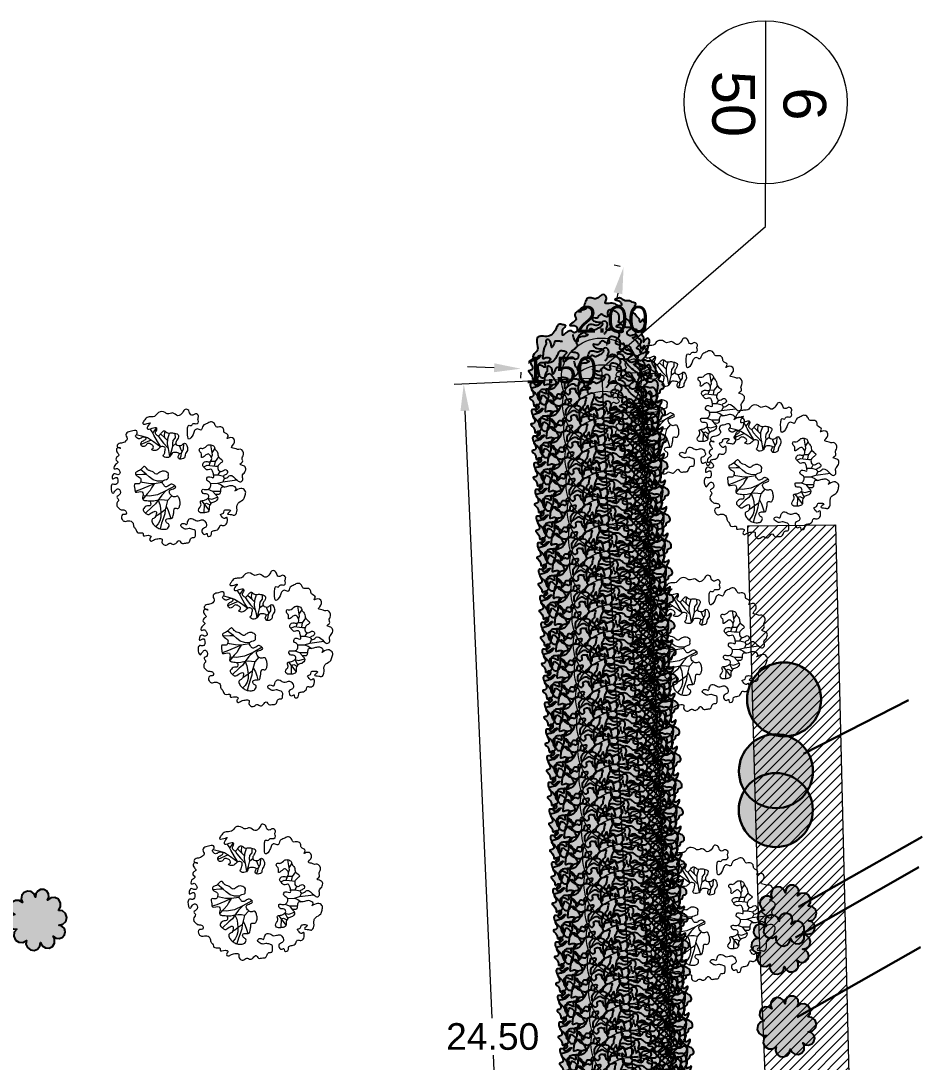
# Model space of a CAD drawing. Header units: metres. Extents: x 180 to 3220, y 13789 to 15035.
# Drawn here: x 739.44 to 756.33, y 14733.67 to 14753.2 of the extents above; entities that cross this region are included whole.
import ezdxf

# ---------------------------------------------------------------- set-up
doc = ezdxf.new("R2010")
doc.units = ezdxf.units.M
doc.header["$MEASUREMENT"] = 0
for name, color, linetype in [('!!!_1. Дендра_выноски_сохранить', 7, 'Continuous'), ('0 Хранение снега', 7, 'Continuous'), ('02 Выноски план', 170, 'Continuous'), ('04 Дендроплан (растения)', 7, 'Continuous'), ('04 Дендроплан (существующие растения)', 7, 'Continuous'), ('04 Дендроплан (удаление)', 240, 'Continuous'), ('04 Посадки (привязки)', 7, 'Continuous'), ('50 Дендроплан (привязки)', 7, 'Continuous'), ('50 Дендроплан - Деревья вырубаемые', 7, 'Continuous')]:
    doc.layers.add(name, color=color, linetype=linetype)
doc.layers.get('50 Дендроплан - Деревья вырубаемые').off()
doc.styles.get("Standard").update_dxf_attribs({"font": 'arial.ttf'})
doc.dimstyles.get("Standard").update_dxf_attribs({"dimtxt": 0.18, "dimasz": 0.18, "dimexe": 0.18, "dimexo": 0.0625, "dimgap": 0.09, "dimtad": 0, "dimtih": 1, "dimtoh": 1, "dimdec": 4, "dimzin": 0, "dimdsep": 46, "dimtxsty": 'Standard', "dimcen": 0.09, "dimadec": 0, "dimazin": 0, "dimtfac": 1, "dimtdec": 4, "dimtofl": 0, "dimtmove": 0, "dimatfit": 3, "dimfxl": 1, "dimtolj": 1, "dimtzin": 0, "dimarcsym": 0})

# ---------------------------------------------------------------- blocks, each defined once
blk = doc.blocks.new('Кустарник 2 с половиной м желтый')
at = {"layer": '04 Дендроплан (растения)', "lineweight": 15, "true_color": 0xfcdf4f}
h = blk.add_hatch(color=41, dxfattribs=at)
edge = h.paths.add_edge_path()
edge.add_spline(control_points=[(-1.089, -0.544), (-1.109, -0.54), (-1.105, -0.598), (-1.157, -0.658), (-1.188, -0.541), (-1.256, -0.485), (-1.314, -0.42), (-1.336, -0.29), (-1.228, -0.332), (-1.178, -0.275), (-1.198, -0.186), (-1.292, -0.284), (-1.267, -0.154), (-1.408, -0.085), (-1.279, -0.076), (-1.28, 0.009), (-1.355, 0.09), (-1.21, 0.109), (-1.17, 0.145), (-1.118, 0.205), (-1.181, 0.207), (-1.192, 0.133), (-1.281, 0.156), (-1.264, 0.243), (-1.151, 0.299), (-1.211, 0.429), (-1.201, 0.556), (-1.088, 0.569), (-0.991, 0.547), (-0.876, 0.615), (-0.843, 0.709), (-0.79, 0.801), (-0.724, 0.779), (-0.628, 0.764), (-0.728, 0.701), (-0.718, 0.645), (-0.723, 0.556), (-0.636, 0.654), (-0.548, 0.683), (-0.508, 0.619), (-0.449, 0.639), (-0.437, 0.698), (-0.462, 0.779), (-0.628, 0.752), (-0.511, 0.826), (-0.443, 0.88), (-0.503, 0.953), (-0.462, 1.022), (-0.385, 1.065), (-0.323, 1.044), (-0.245, 1.1), (-0.34, 1.098), (-0.282, 1.195), (-0.276, 1.278), (-0.176, 1.291), (-0.096, 1.241), (-0.033, 1.305), (0.016, 1.343), (0.068, 1.347), (0.103, 1.304), (0.109, 1.249), (0.058, 1.17), (0.177, 1.18), (0.261, 1.188), (0.337, 1.113), (0.399, 1.151), (0.371, 1.193), (0.35, 1.238), (0.233, 1.242), (0.308, 1.272), (0.374, 1.3), (0.436, 1.209), (0.525, 1.238), (0.579, 1.2), (0.683, 1.184), (0.615, 1.121), (0.658, 1.044), (0.54, 1.043), (0.646, 0.993), (0.661, 0.927), (0.731, 0.896), (0.731, 0.805), (0.765, 0.85), (0.786, 0.908), (0.829, 0.81), (0.844, 0.75), (0.822, 0.673), (0.772, 0.65), (0.755, 0.587), (0.825, 0.55), (0.775, 0.391), (0.857, 0.565), (0.928, 0.479), (0.887, 0.404), (0.89, 0.312), (0.819, 0.246), (0.743, 0.24), (0.694, 0.193), (0.677, 0.123), (0.755, 0.092), (0.821, 0.127), (0.887, 0.083), (0.97, 0.118), (1.028, 0.03), (1.027, -0.055), (1.031, -0.112), (1.019, -0.227), (1.144, -0.098), (1.106, -0.207), (1.061, -0.266), (1.152, -0.292), (1.188, -0.345), (1.189, -0.423), (1.104, -0.421), (1.122, -0.502), (1.052, -0.509), (1.077, -0.581), (1.027, -0.631), (0.997, -0.734), (1.1, -0.748), (1.089, -0.834), (1.054, -0.888), (0.997, -0.975), (0.872, -0.947), (0.801, -1.05), (0.716, -1.094), (0.643, -1.11), (0.543, -1.146), (0.589, -1.037), (0.56, -0.952), (0.679, -0.949), (0.63, -1.028), (0.565, -1.07), (0.494, -1.147), (0.416, -1.19), (0.335, -1.215), (0.288, -1.161), (0.235, -1.116), (0.148, -1.142), (0.079, -1.087), (-0.002, -1.11), (-0.074, -1.124), (-0.129, -1.067), (-0.117, -1.001), (-0.164, -0.836), (-0.04, -1.016), (-0.078, -0.853), (-0.116, -0.779), (-0.175, -0.805), (-0.245, -0.838), (-0.238, -0.684), (-0.266, -0.81), (-0.332, -0.832), (-0.356, -0.766), (-0.29, -0.724), (-0.3, -0.656), (-0.255, -0.559), (-0.337, -0.593), (-0.393, -0.602), (-0.445, -0.654), (-0.44, -0.722), (-0.5, -0.763), (-0.551, -0.737), (-0.602, -0.742), (-0.621, -0.693), (-0.581, -0.682), (-0.556, -0.656), (-0.557, -0.596), (-0.609, -0.621), (-0.665, -0.611), (-0.659, -0.672), (-0.68, -0.715), (-0.729, -0.719), (-0.775, -0.752), (-0.837, -0.731), (-0.889, -0.709), (-0.938, -0.682), (-0.98, -0.632), (-1.027, -0.586), (-1.067, -0.549), (-1.089, -0.544)], knot_values=[0, 0, 0, 0, 0.061635, 0.104191, 0.20069, 0.287743, 0.399729, 0.481531, 0.568583, 0.635648, 0.684134, 0.764334, 0.826964, 0.950272, 1.013409, 1.080272, 1.168532, 1.247819, 1.394597, 1.409479, 1.427557, 1.524682, 1.581269, 1.619678, 1.756166, 1.893623, 2.000641, 2.078584, 2.195344, 2.310781, 2.440226, 2.513605, 2.588141, 2.646149, 2.719321, 2.804029, 2.845045, 2.921578, 3.054193, 3.074566, 3.134737, 3.183093, 3.249164, 3.363631, 3.441023, 3.532365, 3.596253, 3.6716, 3.744423, 3.848663, 3.888401, 3.929251, 4.013292, 4.105978, 4.181645, 4.269648, 4.365204, 4.412428, 4.465819, 4.500984, 4.571137, 4.634313, 4.70192, 4.823299, 4.931602, 4.963088, 4.996582, 5.056515, 5.138901, 5.167728, 5.247716, 5.353469, 5.422828, 5.495918, 5.573328, 5.628111, 5.697334, 5.757868, 5.811625, 5.918047, 5.97726, 6.040717, 6.066188, 6.114678, 6.180549, 6.273287, 6.345576, 6.393396, 6.433357, 6.515698, 6.599412, 6.705793, 6.763065, 6.840231, 6.950856, 7.030388, 7.110358, 7.17348, 7.231698, 7.28937, 7.379027, 7.44284, 7.507501, 7.617387, 7.685443, 7.768072, 7.824905, 7.922952, 7.986383, 8.046084, 8.12391, 8.190001, 8.250549, 8.306808, 8.375221, 8.415102, 8.465452, 8.547205, 8.634018, 8.711041, 8.772989, 8.852075, 8.921518, 9.065475, 9.156831, 9.281194, 9.341014, 9.409287, 9.513022, 9.567263, 9.647679, 9.681069, 9.793758, 9.910756, 9.986414, 10.076361, 10.126146, 10.194641, 10.276903, 10.373982, 10.431678, 10.526687, 10.577361, 10.643499, 10.756646, 10.842438, 10.960426, 11.017187, 11.086315, 11.126767, 11.211481, 11.288046, 11.339845, 11.377829, 11.455283, 11.528342, 11.600891, 11.66055, 11.710968, 11.793735, 11.850802, 11.906359, 11.97582, 12.014837, 12.053183, 12.080761, 12.123243, 12.164381, 12.20847, 12.254369, 12.311415, 12.350029, 12.388398, 12.451439, 12.512501, 12.571422, 12.629825, 12.68256, 12.767304, 12.837585, 12.837585, 12.837585, 12.837585], degree=3, periodic=0)
at = {"layer": '04 Дендроплан (растения)', "color": 7}
for points, knots in [([(-1.089, -0.544), (-1.109, -0.54), (-1.105, -0.598), (-1.157, -0.658), (-1.188, -0.541), (-1.256, -0.485), (-1.314, -0.42), (-1.336, -0.29), (-1.228, -0.332), (-1.178, -0.275), (-1.198, -0.186), (-1.292, -0.284), (-1.267, -0.154), (-1.408, -0.085), (-1.279, -0.076), (-1.28, 0.009), (-1.355, 0.09), (-1.21, 0.109), (-1.17, 0.145), (-1.118, 0.205), (-1.181, 0.207), (-1.192, 0.133), (-1.281, 0.156), (-1.264, 0.243), (-1.151, 0.299), (-1.211, 0.429), (-1.201, 0.556), (-1.088, 0.569), (-0.991, 0.547), (-0.876, 0.615), (-0.843, 0.709), (-0.79, 0.801), (-0.724, 0.779), (-0.628, 0.764), (-0.728, 0.701), (-0.718, 0.645), (-0.723, 0.556), (-0.636, 0.654), (-0.548, 0.683), (-0.508, 0.619), (-0.449, 0.639), (-0.437, 0.698), (-0.462, 0.779), (-0.628, 0.752), (-0.511, 0.826), (-0.443, 0.88), (-0.503, 0.953), (-0.462, 1.022), (-0.385, 1.065), (-0.323, 1.044), (-0.245, 1.1), (-0.34, 1.098), (-0.282, 1.195), (-0.276, 1.278), (-0.176, 1.291), (-0.096, 1.241), (-0.033, 1.305), (0.016, 1.343), (0.068, 1.347), (0.103, 1.304), (0.109, 1.249), (0.058, 1.17), (0.177, 1.18), (0.261, 1.188), (0.337, 1.113), (0.399, 1.151), (0.371, 1.193), (0.35, 1.238), (0.233, 1.242), (0.308, 1.272), (0.374, 1.3), (0.436, 1.209), (0.525, 1.238), (0.579, 1.2), (0.683, 1.184), (0.615, 1.121), (0.658, 1.044), (0.54, 1.043), (0.646, 0.993), (0.661, 0.927), (0.731, 0.896), (0.731, 0.805), (0.765, 0.85), (0.786, 0.908), (0.829, 0.81), (0.844, 0.75), (0.822, 0.673), (0.772, 0.65), (0.755, 0.587), (0.825, 0.55), (0.775, 0.391), (0.857, 0.565), (0.928, 0.479), (0.887, 0.404), (0.89, 0.312), (0.819, 0.246), (0.743, 0.24), (0.694, 0.193), (0.677, 0.123), (0.755, 0.092), (0.821, 0.127), (0.887, 0.083), (0.97, 0.118), (1.028, 0.03), (1.027, -0.055), (1.031, -0.112), (1.019, -0.227), (1.144, -0.098), (1.106, -0.207), (1.061, -0.266), (1.152, -0.292), (1.188, -0.345), (1.189, -0.423), (1.104, -0.421), (1.122, -0.502), (1.052, -0.509), (1.077, -0.581), (1.027, -0.631), (0.997, -0.734), (1.1, -0.748), (1.089, -0.834), (1.054, -0.888), (0.997, -0.975), (0.872, -0.947), (0.801, -1.05), (0.716, -1.094), (0.643, -1.11), (0.543, -1.146), (0.589, -1.037), (0.56, -0.952), (0.679, -0.949), (0.63, -1.028), (0.565, -1.07), (0.494, -1.147), (0.416, -1.19), (0.335, -1.215), (0.288, -1.161), (0.235, -1.116), (0.148, -1.142), (0.079, -1.087), (-0.002, -1.11), (-0.074, -1.124), (-0.129, -1.067), (-0.117, -1.001), (-0.164, -0.836), (-0.04, -1.016), (-0.078, -0.853), (-0.116, -0.779), (-0.175, -0.805), (-0.245, -0.838), (-0.238, -0.684), (-0.266, -0.81), (-0.332, -0.832), (-0.356, -0.766), (-0.29, -0.724), (-0.3, -0.656), (-0.255, -0.559), (-0.337, -0.593), (-0.393, -0.602), (-0.445, -0.654), (-0.44, -0.722), (-0.5, -0.763), (-0.551, -0.737), (-0.602, -0.742), (-0.621, -0.693), (-0.581, -0.682), (-0.556, -0.656), (-0.557, -0.596), (-0.609, -0.621), (-0.665, -0.611), (-0.659, -0.672), (-0.68, -0.715), (-0.729, -0.719), (-0.775, -0.752), (-0.837, -0.731), (-0.889, -0.709), (-0.938, -0.682), (-0.98, -0.632), (-1.027, -0.586), (-1.067, -0.549), (-1.089, -0.544)], [0, 0, 0, 0, 0.061635, 0.104191, 0.20069, 0.287743, 0.399729, 0.481531, 0.568583, 0.635648, 0.684134, 0.764334, 0.826964, 0.950272, 1.013409, 1.080272, 1.168532, 1.247819, 1.394597, 1.409479, 1.427557, 1.524682, 1.581269, 1.619678, 1.756166, 1.893623, 2.000641, 2.078584, 2.195344, 2.310781, 2.440226, 2.513605, 2.588141, 2.646149, 2.719321, 2.804029, 2.845045, 2.921578, 3.054193, 3.074566, 3.134737, 3.183093, 3.249164, 3.363631, 3.441023, 3.532365, 3.596253, 3.6716, 3.744423, 3.848663, 3.888401, 3.929251, 4.013292, 4.105978, 4.181645, 4.269648, 4.365204, 4.412428, 4.465819, 4.500984, 4.571137, 4.634313, 4.70192, 4.823299, 4.931602, 4.963088, 4.996582, 5.056515, 5.138901, 5.167728, 5.247716, 5.353469, 5.422828, 5.495918, 5.573328, 5.628111, 5.697334, 5.757868, 5.811625, 5.918047, 5.97726, 6.040717, 6.066188, 6.114678, 6.180549, 6.273287, 6.345576, 6.393396, 6.433357, 6.515698, 6.599412, 6.705793, 6.763065, 6.840231, 6.950856, 7.030388, 7.110358, 7.17348, 7.231698, 7.28937, 7.379027, 7.44284, 7.507501, 7.617387, 7.685443, 7.768072, 7.824905, 7.922952, 7.986383, 8.046084, 8.12391, 8.190001, 8.250549, 8.306808, 8.375221, 8.415102, 8.465452, 8.547205, 8.634018, 8.711041, 8.772989, 8.852075, 8.921518, 9.065475, 9.156831, 9.281194, 9.341014, 9.409287, 9.513022, 9.567263, 9.647679, 9.681069, 9.793758, 9.910756, 9.986414, 10.076361, 10.126146, 10.194641, 10.276903, 10.373982, 10.431678, 10.526687, 10.577361, 10.643499, 10.756646, 10.842438, 10.960426, 11.017187, 11.086315, 11.126767, 11.211481, 11.288046, 11.339845, 11.377829, 11.455283, 11.528342, 11.600891, 11.66055, 11.710968, 11.793735, 11.850802, 11.906359, 11.97582, 12.014837, 12.053183, 12.080761, 12.123243, 12.164381, 12.20847, 12.254369, 12.311415, 12.350029, 12.388398, 12.451439, 12.512501, 12.571422, 12.629825, 12.68256, 12.767304, 12.837585, 12.837585, 12.837585, 12.837585]), ([(0.736, 0.251), (0.74, 0.263), (0.752, 0.311), (0.633, 0.328), (0.72, 0.386), (0.75, 0.428), (0.771, 0.506), (0.683, 0.51), (0.694, 0.603), (0.598, 0.583), (0.533, 0.56), (0.484, 0.612), (0.507, 0.69), (0.629, 0.719), (0.544, 0.8), (0.533, 0.872), (0.435, 0.897), (0.414, 0.821), (0.324, 0.804), (0.343, 0.885), (0.357, 0.96), (0.282, 1.032), (0.212, 1.059), (0.142, 1.055), (0.109, 0.999), (0.16, 0.912), (0.058, 0.937), (0.023, 0.983), (-0.045, 0.961), (-0.057, 0.868), (-0.185, 0.94), (-0.149, 0.847), (-0.079, 0.825), (0.065, 0.83), (-0.008, 0.718), (-0.073, 0.707), (-0.13, 0.656), (-0.179, 0.722), (-0.235, 0.667), (-0.284, 0.643), (-0.344, 0.625), (-0.4, 0.595), (-0.442, 0.537), (-0.422, 0.43), (-0.505, 0.487), (-0.505, 0.542), (-0.521, 0.578), (-0.521, 0.594)], [0, 0, 0, 0, 0.039515, 0.124187, 0.193529, 0.245076, 0.309455, 0.373547, 0.432, 0.515329, 0.587711, 0.640318, 0.696289, 0.810562, 0.87463, 0.975445, 1.026252, 1.125262, 1.177225, 1.214366, 1.329161, 1.411583, 1.503728, 1.561118, 1.605714, 1.68364, 1.748811, 1.815724, 1.858894, 1.932639, 2.028574, 2.067156, 2.15751, 2.27018, 2.357134, 2.430483, 2.489245, 2.543924, 2.611399, 2.67538, 2.720283, 2.80083, 2.864286, 2.945361, 3.001407, 3.069014, 3.11738, 3.11738, 3.11738, 3.11738]), ([(0.096, -0.758), (0.105, -0.788), (0.094, -0.859), (0.192, -0.861), (0.193, -0.922), (0.214, -1.018), (0.221, -0.871), (0.305, -0.843), (0.39, -0.858), (0.435, -0.799), (0.524, -0.801), (0.456, -0.656), (0.56, -0.687), (0.606, -0.729), (0.662, -0.693), (0.741, -0.699), (0.753, -0.591), (0.86, -0.588), (0.858, -0.504), (0.827, -0.463), (0.788, -0.394), (0.732, -0.465), (0.652, -0.423), (0.672, -0.326), (0.702, -0.258), (0.736, -0.187), (0.697, -0.132), (0.623, -0.077), (0.532, -0.017), (0.488, 0.064), (0.381, 0.146), (0.508, 0.125), (0.544, 0.178), (0.617, 0.23), (0.541, 0.304), (0.44, 0.296), (0.461, 0.465), (0.356, 0.395), (0.261, 0.413), (0.292, 0.515), (0.379, 0.576), (0.289, 0.663), (0.223, 0.733), (0.128, 0.7), (0.095, 0.64), (0.064, 0.607), (0.053, 0.595)], [0, 0, 0, 0, 0.096565, 0.157341, 0.224117, 0.270893, 0.370858, 0.442792, 0.536306, 0.608894, 0.646407, 0.762996, 0.822977, 0.883526, 0.946536, 0.999043, 1.100514, 1.185498, 1.249882, 1.301885, 1.361202, 1.429422, 1.491394, 1.575229, 1.68944, 1.737777, 1.798335, 1.870755, 2.033608, 2.099877, 2.193785, 2.26587, 2.342454, 2.397568, 2.497715, 2.55312, 2.6773, 2.765085, 2.829533, 2.918859, 3.006591, 3.105393, 3.219159, 3.287235, 3.374016, 3.425019, 3.425019, 3.425019, 3.425019]), ([(-0.722, 0.458), (-0.745, 0.469), (-0.788, 0.465), (-0.86, 0.481), (-0.881, 0.419), (-0.923, 0.311), (-0.932, 0.427), (-0.951, 0.473), (-0.992, 0.511), (-1.043, 0.486), (-1.013, 0.422), (-1.06, 0.373), (-1.07, 0.313), (-1.083, 0.248), (-1.086, 0.2), (-1.097, 0.134), (-1.035, 0.163), (-0.995, 0.17), (-0.931, 0.144), (-0.965, 0.1), (-0.992, 0.061), (-1.067, 0.084), (-1.045, 0.024), (-1.04, -0.035), (-1.099, 0.005), (-1.139, 0.022), (-1.2, 0.016), (-1.215, -0.051), (-1.201, -0.119), (-1.156, -0.172), (-1.121, -0.215), (-1.075, -0.219), (-1.026, -0.203), (-1.012, -0.148), (-0.951, -0.129), (-0.917, -0.182), (-0.88, -0.223), (-0.864, -0.27), (-0.833, -0.3), (-0.851, -0.338), (-0.896, -0.355), (-0.965, -0.36), (-0.975, -0.431), (-0.992, -0.494), (-0.945, -0.521), (-0.929, -0.569), (-0.869, -0.542), (-0.852, -0.621), (-0.798, -0.588), (-0.768, -0.618), (-0.721, -0.599), (-0.729, -0.554), (-0.738, -0.518), (-0.728, -0.478), (-0.681, -0.462), (-0.659, -0.504), (-0.625, -0.539), (-0.578, -0.521), (-0.566, -0.48), (-0.594, -0.436), (-0.532, -0.404), (-0.479, -0.43), (-0.468, -0.471), (-0.456, -0.519), (-0.4, -0.488), (-0.434, -0.428), (-0.411, -0.371), (-0.419, -0.284), (-0.357, -0.297), (-0.306, -0.316), (-0.326, -0.382), (-0.278, -0.401), (-0.237, -0.433), (-0.269, -0.49), (-0.212, -0.516), (-0.173, -0.493), (-0.117, -0.515), (-0.129, -0.565), (-0.138, -0.623), (-0.178, -0.676), (-0.191, -0.742), (-0.155, -0.774), (-0.108, -0.767), (-0.086, -0.82), (-0.03, -0.8), (0.022, -0.782), (0.069, -0.824), (0.08, -0.88), (0.045, -0.921), (0.009, -0.965), (0.035, -1.006), (0.083, -1.028), (0.139, -1.043), (0.229, -1.003), (0.218, -1.097), (0.267, -1.027), (0.303, -0.978), (0.398, -0.971), (0.482, -0.997), (0.534, -0.935), (0.574, -0.873), (0.649, -0.848), (0.685, -0.796), (0.698, -0.741), (0.755, -0.737), (0.791, -0.768), (0.798, -0.832), (0.729, -0.859), (0.775, -0.935), (0.786, -0.817), (0.886, -0.82), (0.95, -0.772), (1.005, -0.718), (0.977, -0.657), (0.923, -0.601), (0.981, -0.549), (1.042, -0.55), (1.051, -0.486), (1.064, -0.423), (1.077, -0.353), (1.059, -0.289), (1.004, -0.248), (0.959, -0.297), (0.903, -0.306), (0.844, -0.279), (0.815, -0.232), (0.783, -0.162), (0.851, -0.152), (0.876, -0.194), (0.955, -0.256), (0.914, -0.138), (0.933, -0.072), (0.882, -0.01), (0.816, 0.015), (0.756, 0.024), (0.724, 0.044), (0.714, 0.047)], [0, 0, 0, 0, 0.076348, 0.137294, 0.184053, 0.272968, 0.338396, 0.414387, 0.454233, 0.484731, 0.555911, 0.611711, 0.675054, 0.741347, 0.807018, 0.846193, 0.887745, 0.951995, 0.997513, 1.043606, 1.083157, 1.141488, 1.192448, 1.228734, 1.281549, 1.331129, 1.386059, 1.432404, 1.518003, 1.592858, 1.645275, 1.67892, 1.727153, 1.790419, 1.832666, 1.890132, 1.955244, 2.007796, 2.041633, 2.071017, 2.117097, 2.189132, 2.249218, 2.316327, 2.363542, 2.399812, 2.443377, 2.505936, 2.552562, 2.579837, 2.623488, 2.664128, 2.700823, 2.742591, 2.776082, 2.823251, 2.867658, 2.912646, 2.947522, 2.987626, 3.042394, 3.098967, 3.14449, 3.17888, 3.217793, 3.271768, 3.348835, 3.420269, 3.461001, 3.511739, 3.565714, 3.61737, 3.648137, 3.71342, 3.75057, 3.800436, 3.852338, 3.88427, 3.940905, 4.035624, 4.086459, 4.125478, 4.163918, 4.216297, 4.255911, 4.32343, 4.374861, 4.425464, 4.48343, 4.537267, 4.573612, 4.613901, 4.69579, 4.765606, 4.809973, 4.854072, 4.926952, 5.029346, 5.113566, 5.168992, 5.255366, 5.341238, 5.391165, 5.449621, 5.490482, 5.539879, 5.583481, 5.661131, 5.6962, 5.760436, 5.859072, 5.961323, 6.012102, 6.069897, 6.145781, 6.208359, 6.255779, 6.30992, 6.373349, 6.465128, 6.51742, 6.575399, 6.631903, 6.69083, 6.741497, 6.817217, 6.871831, 6.916231, 6.962478, 7.029269, 7.110796, 7.191188, 7.257333, 7.327455, 7.407784, 7.439591, 7.439591, 7.439591, 7.439591])]:
    blk.add_open_spline(points, degree=3, knots=knots, dxfattribs=at)
blk = doc.blocks.new('*U56')
at = {"layer": '04 Дендроплан (растения)', "lineweight": 15, "rotation": 87.45820990883257}
blk.add_blockref('Кустарник 2 с половиной м желтый', (0, 0), dxfattribs=at)
blk = doc.blocks.new('*U57')
at = {"layer": '04 Дендроплан (растения)', "color": 0, "linetype": 'ByBlock', "lineweight": -2, "rotation": 272.5417900911674}
for p in [(750.309, 14746.725), (750.331, 14746.226), (750.353, 14745.726), (750.375, 14745.227), (750.397, 14744.727), (750.42, 14744.228), (750.442, 14743.728), (750.464, 14743.229), (750.486, 14742.729), (750.508, 14742.23), (750.53, 14741.73), (750.553, 14741.231), (750.575, 14740.731), (750.597, 14740.232), (750.619, 14739.732), (750.641, 14739.233), (750.663, 14738.733), (750.686, 14738.234), (750.708, 14737.734), (750.73, 14737.235), (750.752, 14736.735), (750.774, 14736.236), (750.796, 14735.736), (750.819, 14735.237), (750.841, 14734.737), (750.863, 14734.238), (750.885, 14733.738), (750.907, 14733.239), (750.93, 14732.739), (750.952, 14732.24)]:
    blk.add_blockref('*U56', p, dxfattribs=at)
blk = doc.blocks.new('A$Cb4aaf1f0')
at = {"layer": '04 Дендроплан (удаление)'}
h = blk.add_hatch(color=0, dxfattribs=at)
h.dxf.hatch_style = 1
h.paths.add_polyline_path([(0.394, 0.178), (0.394, 0.178), (0.436, 0.242), (0.436, 0.32), (0.397, 0.387), (0.33, 0.422), (0.253, 0.414), (0.192, 0.37), (0.217, 0.426), (0.211, 0.489), (0.177, 0.539), (0.122, 0.568), (0.06, 0.568), (0.008, 0.54), (-0.026, 0.489), (-0.033, 0.426), (-0.06, 0.49), (-0.116, 0.532), (-0.185, 0.541), (-0.25, 0.515), (-0.293, 0.46), (-0.304, 0.39), (-0.279, 0.326), (-0.339, 0.363), (-0.408, 0.366), (-0.47, 0.333), (-0.508, 0.273), (-0.512, 0.204), (-0.48, 0.14), (-0.423, 0.102), (-0.496, 0.077), (-0.545, 0.018), (-0.555, -0.058), (-0.523, -0.128), (-0.46, -0.17), (-0.383, -0.173), (-0.432, -0.233), (-0.441, -0.309), (-0.41, -0.379), (-0.346, -0.421), (-0.271, -0.424), (-0.203, -0.385), (-0.213, -0.455), (-0.185, -0.52), (-0.131, -0.562), (-0.061, -0.573), (0.004, -0.548), (0.048, -0.493), (0.06, -0.425), (0.093, -0.486), (0.151, -0.524), (0.221, -0.528), (0.283, -0.497), (0.322, -0.44), (0.322, -0.358), (0.298, -0.306), (0.348, -0.343), (0.409, -0.351), (0.467, -0.33), (0.508, -0.284), (0.522, -0.223), (0.506, -0.164), (0.462, -0.119), (0.403, -0.1), (0.48, -0.084), (0.535, -0.03), (0.553, 0.044), (0.53, 0.119), (0.47, 0.168)])
at = {"layer": '04 Дендроплан (удаление)', "flags": 128}
blk.add_lwpolyline([(0.394, 0.178), (0.394, 0.178), (0.436, 0.242), (0.436, 0.32), (0.397, 0.387), (0.33, 0.422), (0.253, 0.414), (0.192, 0.37), (0.217, 0.426), (0.211, 0.489), (0.177, 0.539), (0.122, 0.568), (0.06, 0.568), (0.008, 0.54), (-0.026, 0.489), (-0.033, 0.426), (-0.06, 0.49), (-0.116, 0.532), (-0.185, 0.541), (-0.25, 0.515), (-0.293, 0.46), (-0.304, 0.39), (-0.279, 0.326), (-0.339, 0.363), (-0.408, 0.366), (-0.47, 0.333), (-0.508, 0.273), (-0.512, 0.204), (-0.48, 0.14), (-0.423, 0.102), (-0.496, 0.077), (-0.545, 0.018), (-0.555, -0.058), (-0.523, -0.128), (-0.46, -0.17), (-0.383, -0.173), (-0.432, -0.233), (-0.441, -0.309), (-0.41, -0.379), (-0.346, -0.421), (-0.271, -0.424), (-0.203, -0.385), (-0.213, -0.455), (-0.185, -0.52), (-0.131, -0.562), (-0.061, -0.573), (0.004, -0.548), (0.048, -0.493), (0.06, -0.425), (0.093, -0.486), (0.151, -0.524), (0.221, -0.528), (0.283, -0.497), (0.322, -0.44), (0.322, -0.358), (0.298, -0.306), (0.348, -0.343), (0.409, -0.351), (0.467, -0.33), (0.508, -0.284), (0.522, -0.223), (0.506, -0.164), (0.462, -0.119), (0.403, -0.1), (0.48, -0.084), (0.535, -0.03), (0.553, 0.044), (0.53, 0.119), (0.47, 0.168)], close=True, dxfattribs=at)
blk = doc.blocks.new('A$C442D7FB9')
at = {"layer": '04 Дендроплан (удаление)', "lineweight": 30}
h = blk.add_hatch(color=0, dxfattribs=at)
h.dxf.hatch_style = 1
edge = h.paths.add_edge_path()
edge.add_arc((0, 0), 0.5, 0, 360)
at = {"layer": '04 Дендроплан (удаление)', "color": 0, "lineweight": 30}
blk.add_circle((0, 0), 0.5, dxfattribs=at)
blk = doc.blocks.new('Лиственное дерево существующее')
at = {"color": 114, "lineweight": 0}
for p, q in [((-1.275, 1.287), (-1.119, 1.252)), ((-1.119, 1.252), (-0.938, 1.195)), ((-0.799, 1.368), (-0.859, 1.458)), ((-0.751, 1.267), (-0.799, 1.368)), ((-0.782, 1.333), (-0.669, 1.479)), ((-0.639, 1.076), (-0.751, 1.267)), ((-0.403, 1.17), (-0.548, 1.306)), ((-0.427, 1.275), (-0.411, 1.393)), ((-0.415, 1.181), (-0.427, 1.275)), ((-0.332, 1.162), (-0.28, 1.33)), ((-0.103, 1.192), (-0.105, 1.321)), ((-0.829, 1.124), (-1.138, 0.99)), ((-0.938, 1.195), (-0.761, 1.08)), ((-0.761, 1.08), (-0.541, 0.917)), ((-0.541, 0.917), (-0.639, 1.076)), ((-0.62, 1.247), (-0.563, 1.155)), ((-0.563, 1.155), (-0.46, 1.026)), ((-0.46, 1.026), (-0.309, 0.866)), ((-0.334, 1.1), (-0.403, 1.17)), ((-0.337, 1.006), (-0.332, 1.162)), ((-0.309, 0.866), (-0.337, 1.006)), ((-0.221, 0.786), (-0.18, 0.943)), ((-0.183, 1.016), (-0.173, 1.105)), ((-0.18, 0.943), (-0.183, 1.016)), ((-0.18, 0.943), (-0.086, 1.015)), ((-0.173, 1.105), (-0.103, 1.192)), ((0.058, 0.845), (0.018, 0.955)), ((0.145, 0.845), (0.151, 1.018)), ((1.012, 0.68), (0.961, 0.98)), ((-0.285, 0.754), (-0.309, 0.866)), ((-0.266, 0.631), (-0.285, 0.754)), ((-0.266, 0.631), (-0.221, 0.786)), ((0.011, 0.712), (0.08, 0.738)), ((0.027, 0.553), (0.067, 0.65)), ((0.098, 0.768), (0.058, 0.845)), ((0.067, 0.65), (0.08, 0.738)), ((0.08, 0.738), (0.145, 0.845)), ((0.98, 0.595), (1.012, 0.68)), ((1.002, 0.737), (1.083, 0.859)), ((0.748, 0.317), (0.854, 0.368)), ((0.854, 0.368), (1.012, 0.353)), ((0.912, 0.363), (0.952, 0.477)), ((1.088, 0.479), (0.952, 0.477)), ((1.012, 0.353), (1.103, 0.344)), ((1.088, 0.479), (1.064, 0.348)), ((1.191, 0.617), (1.088, 0.479)), ((1.103, 0.344), (1.176, 0.338)), ((-1.081, 0.093), (-1.287, 0.08)), ((-0.976, 0.096), (-1.147, 0.235)), ((-0.973, 0.093), (-1.081, 0.093)), ((-0.885, 0.021), (-0.976, 0.096)), ((-0.772, -0.073), (-0.885, 0.021)), ((1.044, 0.078), (1.18, 0.078)), ((1.18, 0.078), (1.236, 0.183)), ((1.18, 0.078), (1.336, 0.043)), ((-0.931, -0.27), (-1.169, -0.374)), ((-1.091, -0.147), (-1.147, -0.134)), ((-0.91, -0.179), (-1.091, -0.147)), ((-0.739, -0.188), (-0.931, -0.27)), ((-0.739, -0.188), (-0.91, -0.179)), ((-0.821, -0.312), (-0.86, -0.395)), ((-0.739, -0.188), (-0.821, -0.312)), ((-0.638, -0.11), (-0.772, -0.073)), ((-0.5, -0.151), (-0.739, -0.188)), ((-0.489, -0.116), (-0.638, -0.11)), ((-0.113, -0.252), (-0.386, -0.406)), ((0.953, -0.18), (1.158, -0.176)), ((1.158, -0.176), (1.317, -0.128)), ((1.158, -0.176), (1.267, -0.218)), ((1.267, -0.218), (1.367, -0.287)), ((1.317, -0.128), (1.739, -0.074)), ((1.328, -0.127), (1.373, -0.019)), ((-1.169, -0.374), (-1.309, -0.418)), ((-0.95, -0.489), (-1.084, -0.647)), ((-0.882, -0.56), (-1.076, -0.551)), ((-0.86, -0.395), (-0.95, -0.489)), ((-0.641, -0.519), (-0.882, -0.56)), ((-0.386, -0.406), (-0.641, -0.519)), ((-0.514, -0.534), (-0.624, -0.681)), ((-0.386, -0.406), (-0.514, -0.534)), ((-0.212, -0.551), (-0.335, -0.691)), ((0.87, -0.356), (1.013, -0.408)), ((0.873, -0.622), (0.961, -0.786)), ((0.873, -0.622), (0.993, -0.651)), ((0.993, -0.651), (1.163, -0.596)), ((1.013, -0.408), (1.247, -0.408)), ((1.013, -0.408), (1.096, -0.512)), ((-0.804, -0.883), (-0.997, -1.067)), ((-0.75, -0.714), (-0.864, -0.716)), ((-0.699, -0.796), (-0.804, -0.883)), ((-0.624, -0.681), (-0.75, -0.714)), ((-0.624, -0.681), (-0.699, -0.796)), ((-0.525, -0.67), (-0.624, -0.681)), ((-0.624, -0.681), (-0.572, -0.807)), ((-0.572, -0.807), (-0.55, -0.923)), ((-0.55, -0.923), (-0.535, -1.06)), ((-0.427, -0.678), (-0.525, -0.67)), ((-0.335, -0.691), (-0.427, -0.678)), ((-0.335, -0.691), (-0.408, -0.969)), ((-0.381, -0.865), (-0.316, -0.99)), ((0.682, -0.698), (0.762, -0.798)), ((0.762, -0.798), (0.755, -1.059)), ((0.762, -0.798), (0.835, -0.77)), ((0.762, -0.798), (0.907, -0.988)), ((0.835, -0.77), (0.929, -0.824)), ((-0.629, -1.132), (-0.696, -1.173)), ((-0.532, -1.058), (-0.629, -1.132)), ((-0.535, -1.187), (-0.566, -1.298)), ((-0.535, -1.06), (-0.535, -1.187)), ((-0.408, -0.969), (-0.532, -1.058)), ((-0.47, -1.242), (-0.515, -1.373)), ((-0.422, -1.093), (-0.47, -1.242)), ((-0.408, -0.969), (-0.422, -1.093)), ((-0.316, -0.99), (-0.275, -1.107)), ((-0.275, -1.107), (-0.238, -1.23)), ((-0.622, -1.395), (-0.691, -1.474)), ((-0.566, -1.298), (-0.622, -1.395)), ((-0.515, -1.373), (-0.564, -1.545))]:
    blk.add_line(p, q, dxfattribs=at)
for points, knots in [([(-1.863, -0.802), (-1.881, -0.757), (-1.747, -0.684), (-1.911, -0.574), (-1.692, -0.517), (-1.79, -0.294), (-1.907, -0.385), (-1.984, -0.55), (-2.059, -0.321), (-1.999, -0.175), (-1.894, -0.235), (-1.819, -0.16), (-1.828, -0.083), (-1.849, 0.055), (-2.007, -0.094), (-1.999, 0.047), (-1.938, 0.153), (-1.832, 0.046), (-1.733, 0.144), (-1.793, 0.214), (-1.838, 0.303), (-1.955, 0.22), (-1.946, 0.341), (-1.898, 0.392), (-1.788, 0.464), (-1.907, 0.519), (-1.872, 0.623), (-1.76, 0.663), (-1.864, 0.745), (-1.889, 0.84), (-1.824, 0.904), (-1.659, 0.854), (-1.891, 0.903), (-1.808, 1.034), (-1.683, 1.022), (-1.589, 1.081), (-1.522, 1.172), (-1.609, 1.251), (-1.548, 1.37), (-1.423, 1.371), (-1.266, 1.445), (-1.233, 1.311), (-1.326, 1.255), (-1.263, 1.188), (-1.194, 1.144), (-1.114, 1.199), (-1.035, 1.222), (-0.951, 1.163), (-1.052, 1.106), (-1.123, 1.075), (-1.151, 0.983), (-1.088, 0.91), (-0.99, 0.942), (-0.937, 1.041), (-0.833, 0.999), (-0.758, 0.957), (-0.756, 0.875), (-0.858, 0.837), (-0.695, 0.783), (-0.611, 0.852), (-0.527, 0.951), (-0.375, 0.902), (-0.426, 0.79), (-0.418, 0.708), (-0.488, 0.654), (-0.425, 0.592), (-0.354, 0.593), (-0.251, 0.613), (-0.225, 0.746), (-0.105, 0.754), (0.053, 0.733), (-0.044, 0.628), (0.019, 0.538), (0.099, 0.557), (0.195, 0.575), (0.173, 0.707), (0.273, 0.796), (0.262, 0.925), (0.181, 1.071), (0.093, 0.951), (-0.002, 0.952), (-0.083, 0.981), (-0.098, 1.072), (-0.033, 1.146), (0.02, 1.288), (-0.113, 1.322), (-0.213, 1.354), (-0.344, 1.304), (-0.427, 1.44), (-0.522, 1.344), (-0.56, 1.288), (-0.617, 1.228), (-0.671, 1.281), (-0.73, 1.337), (-0.664, 1.401), (-0.662, 1.525), (-0.806, 1.471), (-0.975, 1.423), (-0.933, 1.56), (-0.796, 1.69), (-0.974, 1.592), (-1.114, 1.604), (-1.027, 1.718), (-0.966, 1.811), (-0.835, 1.824), (-0.696, 1.818), (-0.625, 1.999), (-0.435, 1.978), (-0.317, 1.874), (-0.169, 1.993), (-0.037, 1.791), (0.118, 1.927), (0.171, 2.072), (0.331, 2.017), (0.32, 1.881), (0.433, 1.862), (0.5, 1.939), (0.63, 1.849), (0.551, 1.757), (0.61, 1.682), (0.54, 1.583), (0.423, 1.658), (0.38, 1.528), (0.285, 1.601), (0.255, 1.442), (0.259, 1.344), (0.267, 1.066), (0.442, 1.277), (0.452, 1.397), (0.554, 1.491), (0.691, 1.367), (0.706, 1.583), (0.847, 1.604), (0.949, 1.69), (1.08, 1.634), (1.107, 1.482), (1.251, 1.539), (1.364, 1.464), (1.332, 1.318), (1.543, 1.296), (1.4, 1.122), (1.6, 1.263), (1.746, 1.049), (1.497, 0.884), (1.694, 0.879), (1.77, 0.828), (1.885, 0.882), (1.984, 0.691), (1.87, 0.579), (1.951, 0.461), (1.781, 0.392), (1.935, 0.365), (2.026, 0.299), (1.993, 0.151), (1.874, 0.063), (1.942, -0.057), (1.852, -0.164), (1.705, -0.058), (1.57, 0.123), (1.46, -0.006), (1.368, -0.037), (1.309, 0.063), (1.418, 0.081), (1.488, 0.156), (1.387, 0.288), (1.293, 0.151), (1.168, 0.211), (1.158, 0.338), (1.232, 0.414), (1.37, 0.508), (1.152, 0.589), (1.19, 0.754), (1.08, 0.827), (1.07, 0.942), (0.965, 0.989), (0.834, 0.976), (0.764, 0.841), (0.611, 0.902), (0.608, 0.768), (0.711, 0.734), (0.641, 0.537), (0.789, 0.661), (0.881, 0.732), (0.967, 0.639), (0.997, 0.553), (0.953, 0.449), (0.855, 0.484), (0.758, 0.479), (0.688, 0.371), (0.775, 0.293), (0.847, 0.19), (0.983, 0.282), (1.029, 0.149), (1.046, 0.081), (1.054, -0.055), (0.876, 0.088), (0.805, -0.111), (0.954, -0.136), (0.971, -0.254), (0.916, -0.36), (0.806, -0.365), (0.663, -0.342), (0.715, -0.526), (0.851, -0.462), (0.924, -0.585), (0.833, -0.657), (0.756, -0.694), (0.608, -0.696), (0.717, -0.859), (0.553, -0.942), (0.629, -1.071), (0.741, -1.059), (0.834, -1.056), (0.93, -0.996), (0.884, -0.867), (0.981, -0.75), (1.119, -0.739), (1.208, -0.591), (1.044, -0.489), (1.259, -0.545), (1.236, -0.392), (1.278, -0.271), (1.407, -0.301), (1.52, -0.244), (1.647, -0.243), (1.757, -0.342), (1.628, -0.447), (1.834, -0.304), (1.938, -0.341), (2.024, -0.427), (1.983, -0.534), (1.959, -0.679), (1.81, -0.72), (1.719, -0.862), (1.775, -0.997), (1.685, -1.157), (1.583, -1.102), (1.385, -1.113), (1.618, -0.979), (1.443, -0.96), (1.345, -0.98), (1.358, -1.093), (1.215, -1.09), (1.3, -1.192), (1.368, -1.263), (1.45, -1.161), (1.466, -1.327), (1.427, -1.431), (1.321, -1.45), (1.23, -1.407), (1.216, -1.557), (1.107, -1.596), (0.975, -1.601), (0.989, -1.703), (0.947, -1.778), (0.841, -1.769), (0.866, -1.645), (0.75, -1.749), (0.684, -1.637), (0.696, -1.538), (0.781, -1.521), (0.846, -1.457), (0.816, -1.355), (0.745, -1.251), (0.631, -1.287), (0.523, -1.314), (0.445, -1.241), (0.335, -1.218), (0.262, -1.295), (0.252, -1.455), (0.133, -1.345), (0.026, -1.44), (0.118, -1.522), (0.208, -1.565), (0.318, -1.52), (0.405, -1.554), (0.514, -1.588), (0.498, -1.691), (0.507, -1.814), (0.369, -1.786), (0.336, -1.883), (0.301, -1.974), (0.195, -1.957), (0.081, -2.01), (0.01, -1.844), (-0.069, -1.968), (-0.163, -2.035), (-0.279, -1.927), (-0.37, -2.065), (-0.477, -2.008), (-0.522, -1.934), (-0.473, -1.822), (-0.649, -1.838), (-0.74, -1.86), (-0.831, -1.93), (-0.905, -1.848), (-0.791, -1.771), (-0.94, -1.709), (-1.095, -1.791), (-1.036, -1.621), (-1.266, -1.715), (-1.272, -1.547), (-1.369, -1.482), (-1.348, -1.343), (-1.503, -1.274), (-1.621, -1.34), (-1.705, -1.268), (-1.734, -1.19), (-1.693, -1.089), (-1.578, -1.13), (-1.56, -1.01), (-1.655, -0.965), (-1.758, -0.976), (-1.811, -0.902), (-1.875, -0.857), (-1.857, -0.816), (-1.863, -0.802)], [0, 0, 0, 0, 0.144623, 0.231167, 0.368861, 0.533358, 0.626687, 0.740408, 0.935226, 1.031861, 1.128241, 1.198256, 1.294402, 1.368689, 1.507955, 1.574673, 1.679777, 1.79119, 1.883627, 1.959993, 2.039207, 2.131319, 2.201489, 2.277769, 2.379891, 2.45347, 2.54984, 2.629417, 2.713756, 2.836131, 2.877797, 2.974434, 3.098533, 3.174839, 3.310795, 3.448506, 3.489216, 3.62255, 3.689433, 3.833718, 3.988827, 4.05943, 4.152735, 4.217846, 4.281087, 4.383199, 4.466591, 4.525335, 4.60464, 4.706041, 4.777196, 4.850967, 4.941557, 5.035937, 5.13954, 5.219117, 5.28068, 5.339424, 5.435055, 5.564599, 5.681514, 5.792988, 5.892227, 5.976975, 6.036908, 6.095646, 6.173749, 6.252212, 6.380922, 6.484525, 6.602635, 6.692872, 6.777965, 6.844717, 6.928444, 7.02051, 7.167213, 7.282, 7.407383, 7.507264, 7.609206, 7.678412, 7.741177, 7.842553, 7.980652, 8.063007, 8.187574, 8.307662, 8.420868, 8.524456, 8.606097, 8.65359, 8.733663, 8.78115, 8.875736, 8.947733, 9.070923, 9.223371, 9.297752, 9.425798, 9.577891, 9.656402, 9.742281, 9.880076, 10.010368, 10.101704, 10.271449, 10.469408, 10.556507, 10.704089, 10.878467, 11.055291, 11.171089, 11.284149, 11.417731, 11.482645, 11.567427, 11.68373, 11.77169, 11.843492, 11.921933, 12.039354, 12.124248, 12.185085, 12.279334, 12.442083, 12.611011, 12.797738, 12.921046, 13.015017, 13.129765, 13.27535, 13.406716, 13.521304, 13.644281, 13.753137, 13.886642, 13.991763, 14.093139, 14.248215, 14.338926, 14.451134, 14.636917, 14.813923, 14.953979, 15.006047, 15.083831, 15.270441, 15.402543, 15.48891, 15.598301, 15.682028, 15.794092, 15.927518, 16.058446, 16.173604, 16.260996, 16.378012, 16.633999, 16.747204, 16.817387, 16.885538, 16.980265, 17.054418, 17.157369, 17.299589, 17.380857, 17.502298, 17.608515, 17.708493, 17.875073, 18.018008, 18.132164, 18.220812, 18.330672, 18.42764, 18.594846, 18.685597, 18.781631, 18.83834, 18.974753, 19.095535, 19.196942, 19.302834, 19.396624, 19.471771, 19.573189, 19.64865, 19.757506, 19.853667, 19.959896, 20.083661, 20.173311, 20.285247, 20.335982, 20.497146, 20.604648, 20.73546, 20.822811, 20.919446, 21.052361, 21.138111, 21.251311, 21.378508, 21.468801, 21.559641, 21.663684, 21.760796, 21.866457, 22.044178, 22.114637, 22.23047, 22.341438, 22.400666, 22.529106, 22.668332, 22.783263, 22.938439, 23.01956, 23.126312, 23.267144, 23.355432, 23.45979, 23.589203, 23.728577, 23.835857, 23.898351, 24.043906, 24.189962, 24.256212, 24.371649, 24.490581, 24.67199, 24.766696, 24.956099, 25.083087, 25.169948, 25.292933, 25.419422, 25.526836, 25.615518, 25.691414, 25.778638, 25.869312, 25.961297, 26.024928, 26.121298, 26.263466, 26.360434, 26.407027, 26.517617, 26.650303, 26.74818, 26.826653, 26.905094, 26.978885, 27.046871, 27.126191, 27.241376, 27.314599, 27.389769, 27.472839, 27.551312, 27.683547, 27.788448, 27.871841, 27.999501, 28.077604, 28.175679, 28.291585, 28.394565, 28.492933, 28.567087, 28.697918, 28.77954, 28.894137, 28.975271, 29.07451, 29.169691, 29.264917, 29.370694, 29.435998, 29.525045, 29.645134, 29.756428, 29.862319, 29.956635, 30.074745, 30.200153, 30.306664, 30.366297, 30.449133, 30.570729, 30.713328, 30.79014, 30.852634, 30.945669, 31.037541, 31.189615, 31.243213, 31.410359, 31.536232, 31.621622, 31.733558, 31.886269, 32.00739, 32.09115, 32.172123, 32.250875, 32.347965, 32.418568, 32.512539, 32.612542, 32.705135, 32.769699, 32.813194, 32.813194, 32.813194, 32.813194]), ([(-0.602, -1.531), (-0.637, -1.511), (-0.708, -1.467), (-0.788, -1.386), (-0.835, -1.244), (-0.712, -1.219), (-0.678, -1.13), (-0.654, -0.981), (-0.819, -1.048), (-0.915, -1.145), (-1.007, -1.056), (-1.104, -0.978), (-1.018, -0.888), (-0.949, -0.836), (-0.841, -0.875), (-0.83, -0.671), (-0.981, -0.711), (-1.12, -0.654), (-1.057, -0.535), (-1.096, -0.37), (-1.312, -0.5), (-1.319, -0.325), (-1.366, -0.145), (-1.189, -0.222), (-1.133, -0.117), (-1.133, 0.017), (-1.282, 0.029), (-1.313, 0.162), (-1.188, 0.195), (-1.12, 0.258), (-1.017, 0.368), (-0.96, 0.246), (-0.88, 0.2), (-0.773, 0.186), (-0.694, 0.064), (-0.588, 0.147), (-0.489, 0.209), (-0.378, 0.177), (-0.291, 0.112), (-0.324, 0.045), (-0.292, -0.066), (-0.449, -0.048), (-0.518, -0.154), (-0.453, -0.207), (-0.425, -0.292), (-0.309, -0.266), (-0.239, -0.183), (-0.144, -0.218), (-0.058, -0.305), (-0.195, -0.348), (-0.301, -0.387), (-0.272, -0.491), (-0.218, -0.55), (-0.136, -0.606), (-0.023, -0.531), (0.024, -0.659), (0.046, -0.756), (0.034, -0.851), (-0.017, -0.955), (-0.152, -0.883), (-0.141, -1.045), (-0.171, -1.124), (-0.178, -1.235), (-0.287, -1.228), (-0.413, -1.238), (-0.379, -1.369), (-0.286, -1.387), (-0.29, -1.469), (-0.332, -1.538), (-0.429, -1.563), (-0.519, -1.55), (-0.579, -1.545), (-0.602, -1.531)], [0, 0, 0, 0, 0.119147, 0.244704, 0.355195, 0.456841, 0.525213, 0.64652, 0.761794, 0.906015, 0.999107, 1.102214, 1.21292, 1.287506, 1.35766, 1.479239, 1.62773, 1.713089, 1.858081, 1.936445, 2.136108, 2.227757, 2.383509, 2.506371, 2.592801, 2.687321, 2.856666, 2.919037, 3.017629, 3.155387, 3.246677, 3.353704, 3.442539, 3.52579, 3.669986, 3.756325, 3.869148, 4.011227, 4.081037, 4.138722, 4.206699, 4.365743, 4.440415, 4.505889, 4.585073, 4.671725, 4.788569, 4.878809, 4.948708, 5.073582, 5.166391, 5.253695, 5.327262, 5.415765, 5.519566, 5.621336, 5.725491, 5.831081, 5.911981, 6.005594, 6.125346, 6.227321, 6.306075, 6.391977, 6.508685, 6.596002, 6.686109, 6.737432, 6.809051, 6.915906, 7.005912, 7.085383, 7.085383, 7.085383, 7.085383])]:
    blk.add_open_spline(points, degree=3, knots=knots, dxfattribs=at)
blk = doc.blocks.new('*D232')
at = {"layer": '50 Дендроплан (привязки)', "color": 0, "lineweight": 0, "ltscale": 4}
for p, q in [((748.31, 14746.697), (747.81, 14746.714)), ((748.807, 14746.617), (748.803, 14746.499)), ((750.813, 14746.61), (751.312, 14746.592)), ((750.311, 14746.564), (750.307, 14746.447))]:
    blk.add_line(p, q, dxfattribs=at)
at = {"layer": '50 Дендроплан (привязки)', "color": 0, "lineweight": 5, "ltscale": 4}
for points in [[(748.312, 14746.78), (748.307, 14746.613), (748.809, 14746.679)], [(750.816, 14746.693), (750.81, 14746.526), (750.313, 14746.627)]]:
    blk.add_solid(points, dxfattribs=at)
at = {"layer": '50 Дендроплан (привязки)', "color": 0, "ltscale": 4, "insert": (749.561, 14746.653), "char_height": 0.5, "attachment_point": 5}
blk.add_mtext('\\A1;1.50', dxfattribs=at)
blk = doc.blocks.new('*D233')
at = {"layer": '50 Дендроплан (привязки)', "color": 0, "lineweight": 0, "ltscale": 4}
for p, q in [((750.673, 14748.595), (750.558, 14748.62)), ((750.629, 14748.093), (750.598, 14747.948)), ((750.418, 14747.113), (750.45, 14747.258)), ((750.252, 14746.637), (750.137, 14746.662))]:
    blk.add_line(p, q, dxfattribs=at)
at = {"layer": '50 Дендроплан (привязки)', "color": 0, "lineweight": 5, "ltscale": 4}
for points in [[(750.548, 14748.111), (750.711, 14748.076), (750.734, 14748.582)], [(750.337, 14747.13), (750.5, 14747.095), (750.313, 14746.624)]]:
    blk.add_solid(points, dxfattribs=at)
at = {"layer": '50 Дендроплан (привязки)', "color": 0, "ltscale": 4, "insert": (750.524, 14747.603), "char_height": 0.5, "attachment_point": 5}
blk.add_mtext('\\A1;2.00', dxfattribs=at)
blk = doc.blocks.new('*U236')
at = {"layer": '04 Посадки (привязки)', "color": 85, "lineweight": 20, "true_color": 0x5c9d58}
blk.add_circle((0, 0), 0.75, dxfattribs=at)
blk = doc.blocks.new('*U237')
at = {"layer": '50 Дендроплан (привязки)', "color": 0, "linetype": 'ByBlock', "lineweight": -2, "rotation": 92.5417900911694}
for p in [(750.319, 14746.504), (750.341, 14746.004), (750.363, 14745.505), (750.385, 14745.005), (750.407, 14744.506), (750.429, 14744.006), (750.452, 14743.507), (750.474, 14743.007), (750.496, 14742.508), (750.518, 14742.008), (750.54, 14741.509), (750.562, 14741.009), (750.585, 14740.51), (750.607, 14740.01), (750.629, 14739.511), (750.651, 14739.011), (750.673, 14738.512), (750.695, 14738.012), (750.718, 14737.513), (750.74, 14737.013), (750.762, 14736.514), (750.784, 14736.014), (750.806, 14735.515), (750.829, 14735.015), (750.851, 14734.516), (750.873, 14734.016), (750.895, 14733.517), (750.917, 14733.017)]:
    blk.add_blockref('*U236', p, dxfattribs=at)
blk = doc.blocks.new('*D238')
at = {"layer": '50 Дендроплан (привязки)', "color": 0, "lineweight": 0, "ltscale": 4}
for p, q in [((750.256, 14746.501), (747.558, 14746.381)), ((747.76, 14745.89), (748.266, 14734.497)), ((748.802, 14722.413), (748.297, 14733.806)), ((751.343, 14722.025), (748.645, 14721.905))]:
    blk.add_line(p, q, dxfattribs=at)
at = {"layer": '50 Дендроплан (привязки)', "color": 0, "lineweight": 5, "ltscale": 4}
for points in [[(747.843, 14745.893), (747.677, 14745.886), (747.738, 14746.389)], [(748.886, 14722.416), (748.719, 14722.409), (748.825, 14721.913)]]:
    blk.add_solid(points, dxfattribs=at)
at = {"layer": '50 Дендроплан (привязки)', "color": 0, "ltscale": 4, "insert": (748.281, 14734.151), "char_height": 0.5, "attachment_point": 5}
blk.add_mtext('\\A1;24.50', dxfattribs=at)

msp = doc.modelspace()

# ---------------------------------------------------------------- hatches: boundary and pattern name
at = {"layer": '0 Хранение снега', "lineweight": 5}
h = msp.add_hatch(dxfattribs=at)
h.set_pattern_fill('ANSI31', color=1)
h.paths.add_polyline_path([(754.708, 14743.749), (755.275, 14720.276), (753.923, 14720.363), (753.791, 14726.516), (753.473, 14731.525), (753.262, 14736.454), (753.064, 14743.73)])

# ---------------------------------------------------------------- linework, layer by layer
at = {"layer": '!!!_1. Дендра_выноски_сохранить', "lineweight": 30}
for points in [[(756.076, 14740.461), (754.105, 14739.453)], [(756.332, 14737.901), (754.016, 14736.585)], [(756.27, 14737.328), (753.955, 14736.012)], [(756.303, 14735.832), (753.987, 14734.517)]]:
    msp.add_lwpolyline(points, dxfattribs=at)
at = {"layer": '0 Хранение снега', "color": 1, "lineweight": 5, "true_color": 0xf11009}
msp.add_lwpolyline([(754.708, 14743.749), (755.275, 14720.276), (753.923, 14720.363), (753.791, 14726.516), (753.473, 14731.525), (753.262, 14736.454), (753.064, 14743.73)], close=True, dxfattribs=at)
at = {"layer": '02 Выноски план', "color": 84, "lineweight": 20}
for points in [[(753.398, 14753.203), (753.398, 14750.146)], [(751.405, 14722.028), (750.326, 14746.687), (753.398, 14749.346), (753.398, 14750.146)]]:
    msp.add_lwpolyline(points, dxfattribs=at)
msp.add_circle((753.398, 14751.675), 1.529, dxfattribs=at)

# ---------------------------------------------------------------- block references
at = {"layer": '04 Дендроплан (растения)', "color": 2, "lineweight": 0}
msp.add_blockref('*U57', (0, 0), dxfattribs=at)
at = {"layer": '04 Дендроплан (существующие растения)', "lineweight": 0, "xscale": 0.6250000000001705, "yscale": 0.6250000000001705, "zscale": 0.6250000000001705}
for p in [(751.748, 14745.975), (753.518, 14744.763), (742.397, 14744.639), (744.029, 14741.612), (752.176, 14741.526), (743.839, 14736.857), (752.323, 14736.463)]:
    msp.add_blockref('Лиственное дерево существующее', p, dxfattribs=at)
at = {"layer": '04 Дендроплан (удаление)', "color": 0}
for p in [(739.745, 14736.342), (753.8, 14736.423), (753.684, 14735.894), (753.795, 14734.344)]:
    msp.add_blockref('A$Cb4aaf1f0', p, dxfattribs=at)
at = {"layer": '50 Дендроплан (привязки)', "color": 4, "lineweight": 5}
msp.add_blockref('*U237', (0, 0), dxfattribs=at)
at = {"layer": '50 Дендроплан - Деревья вырубаемые', "color": 0, "xscale": 1.387412866280584, "yscale": 1.387412866280584, "zscale": 1.387412866280584}
for p in [(753.742, 14740.477), (753.591, 14739.13), (753.588, 14738.402)]:
    msp.add_blockref('A$C442D7FB9', p, dxfattribs=at)

# ---------------------------------------------------------------- texts
at = {"layer": '02 Выноски план', "color": 84, "lineweight": 50, "insert": (754.532, 14753.407), "char_height": 0.8, "attachment_point": 1, "rotation": 270}
msp.add_mtext_dynamic_manual_height_columns('\\pxqc;{\\C0;6\\P50}', width=3.52484, gutter_width=0.5, heights=[-2.154], dxfattribs=at)

# ---------------------------------------------------------------- dimensions: what is measured, and where the dimension line sits
at = {"layer": '50 Дендроплан (привязки)', "ltscale": 4}
for p1, p2, distance, picture, middle in [((750.313, 14746.624), (750.734, 14748.582), 0, '*D233', (750.524, 14747.603)), ((750.313, 14746.627), (748.809, 14746.679), 0, '*D232', (749.561, 14746.653)), ((750.319, 14746.504), (751.405, 14722.028), -2.583, '*D238', (748.281, 14734.151))]:
    dim = msp.add_aligned_dim(p1=p1, p2=p2, distance=distance, dimstyle='Standard', override={"dimtxt": 0.5, "dimasz": 0.5, "dimdec": 2, "dimlwd": 0, "dimlwe": 0}, dxfattribs=at)
    dim.commit()
    dim.dimension.update_dxf_attribs({"geometry": picture, "text_midpoint": middle})

doc.saveas('drawing.dxf')
